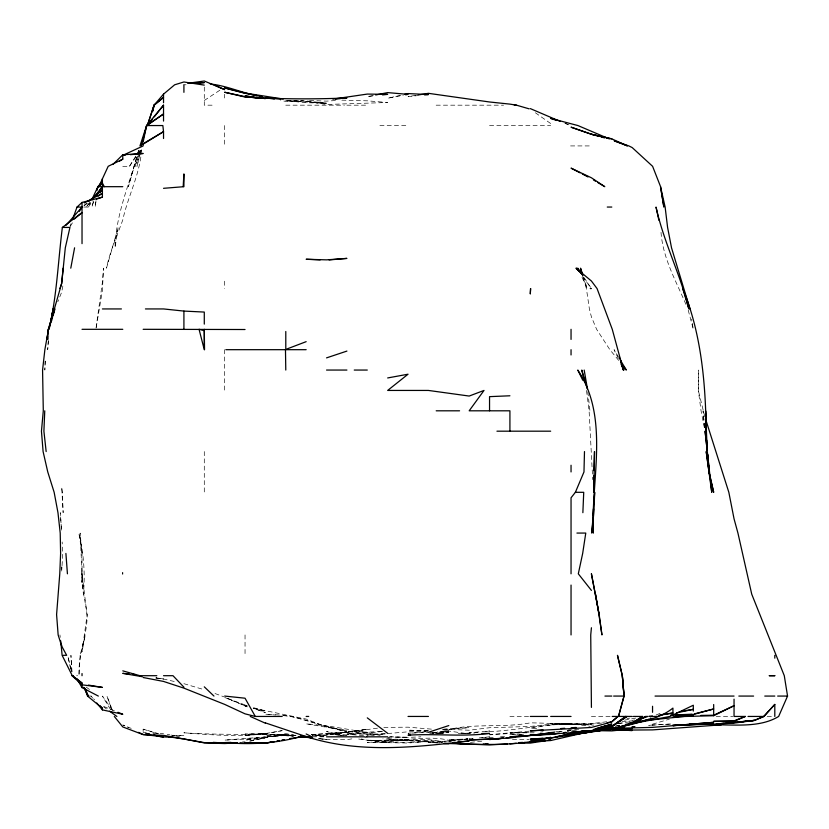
<?xml version="1.0" encoding="UTF-8"?>
<svg xmlns="http://www.w3.org/2000/svg" width="829" height="829" viewBox="0 0 829 829"><rect width="100%" height="100%" fill="white"/><g stroke="black" fill="none" stroke-linecap="round" stroke-linejoin="round"><path stroke-width="0.62" stroke-dasharray="4.14 3.11" d="M61.957 566.912L61.657 571.803L61.657 566.912M62.03 565.689L62.776 553.44L62.165 541.979M48.3 340.771L47.688 349.683L48.393 340.771M62.869 286.015L61.657 292.222L57.823 301.766M48.496 339.496L48.787 335.672M96.06 328.035L102.413 282.181L103.511 268.181L102.413 290.399L95.884 329.31M141.604 149.748C140.049 174.297 127.894 196.204 122.785 219.903C117.055 235.923 109.884 251.405 106.475 268.181L118.184 227.426L115.024 247.809C115.77 215.716 128.443 185.789 137.469 155.52L128.391 186.68L136.982 155.52M82.03 570.404C80.444 585.201 85.428 599.937 87.004 614.569L82.03 573.533L80.123 533.068L82.03 553.44L82.03 582.714L82.061 573.813L83.366 594.196C85.356 573.699 83.656 553.067 78.869 533.068L82.03 553.44M139.593 155.52L136.961 166.308L139.842 155.52M139.894 154.318L141.065 149.521M140.163 154.318L141.448 149.521M138.402 155.52L135.168 166.308L139.003 155.52M138.764 154.318L140.205 149.521M137.365 154.318L138.495 150.723M139.438 154.318L141.137 149.521M70.071 226.234L70.942 223.83M83.739 207.053L88.382 207.053L90.506 202.525M70.289 226.358L72.9 222.068M122.785 166.308L129.469 166.308L136.153 155.583M136.826 154.505L139.5 150.215M129.469 166.308L136.681 155.583M137.396 154.505L141.003 149.147M88.382 207.053L92.589 200.939M89.905 202.203L85.988 207.053L91.18 201.623M83.978 205.416L86.879 202.96M84.175 205.602L87.397 203.437M204.286 100.485L220.369 89.874M656.143 714.971L662.143 712.515M651.138 716.443L652.547 715.976M650.154 717.22L652.962 716.443M652.547 724.163L669.335 719.178M387.671 737.623L390.656 736.826L387.671 737.126M438.002 733.655L448.79 730.971L435.608 733.727M400.853 95.221L387.671 98.257L403.246 95.283M249.83 741.281L269.415 736.826L249.83 740.867M373.288 95.449L367.288 96.63L374.936 95.77M635.719 718.09L623.263 720.391M615.398 726.173L620.185 725.22M282.192 730.66L265.415 733.8L245.042 734.069L265.415 733.541L281.964 730.65M615.615 726.183L620.714 725.24M485.721 731.624L489.545 730.929L469.173 732.795L480.633 732.183M627.076 718.577L629.625 718.152M351.838 738.857L346.916 739.675L326.543 739.665L318.896 738.598M415.681 95.366L408.044 96.599L418.231 95.573M438.603 733.706L448.79 732.173L437.329 731.365M618.165 723.396L629.625 721.831M569.772 730.795L567.223 731.126L569.772 730.898M632.175 720.328L634.724 720.007M481.908 737.758L489.545 736.826L479.359 737.851M606.704 721.769L591.419 723.624L571.046 723.385L550.674 724.204L530.301 726.453L489.545 727.727L469.173 730.225L443.702 729.157M293.228 736.017L285.787 735.427L266.005 736.826L285.787 734.546L268.948 736.826L285.787 733.706L293.425 734.556M534.114 732.815L509.918 732.826L529.026 732.194L489.545 734.846M540.487 732.08L543.026 731.779M550.674 732.67L554.487 732.225M562.135 731.333L559.585 731.634L562.135 731.447M383.848 727.416L408.044 727.168L432.241 729.209M377.475 728.163L326.543 735.147L312.533 735.976M432.241 732.877L448.79 731.043L467.898 733.738M470.447 742.369L484.447 740.898M618.165 723.551L624.538 722.888M648.879 715.945L652.547 715.572M472.986 738.504L469.173 738.888L472.986 738.639M529.026 731.178L489.545 734.629M554.487 731.903L550.674 732.276L554.487 731.997M555.762 731.779L562.135 731.168M572.321 730.504L578.683 729.903M382.573 731.541L367.288 732.929L346.916 733.51L367.288 732.515L380.946 735.675M387.671 733.541L408.044 731.82L428.417 731.572L408.044 733.292L428.417 732.318M311.258 734.67L346.916 732.339L367.288 729.147L346.916 732.339L326.543 734.411L346.916 732.183L326.543 734.971L312.533 735.24M385.122 733.738L367.288 735.095L385.122 734.069M461.525 733.717L469.173 733.126L456.437 733.675M311.258 734.618L346.916 732.349L326.543 733.396L346.916 735.002L367.288 732.515L326.543 725.769L306.16 723.821L346.916 730.691L326.543 726.608L346.916 731.976L291.466 716.443L280.699 715.075M500.457 736.826L507.555 736.297M266.503 736.826L285.787 735.427M489.545 731.717C523.545 729.779 557.171 721.157 591.419 724.608L550.674 724.691L571.046 723.893L550.674 723.665L593.968 725.116M493.182 737.323L485.721 737.82M335.455 100.547L326.543 101.128L307.435 100.433M341.817 100.143L367.288 100.827L387.671 102.506L326.543 104.464L301.072 100.485M601.616 723.095C577.854 725.396 554.073 723.126 530.301 722.847C503.369 728.017 475.649 723.168 448.79 729.479L469.173 727.644L448.79 728.587L441.152 729.707L448.79 730.173L441.152 729.727M648.734 716.712L652.547 716.474L648.703 716.443M621.988 721.531L632.175 720.909M432.241 733.105L448.79 732.173M364.149 736.826L367.288 736.649L363.216 736.826M381.299 731.427L367.288 732.183L346.916 731.157L377.008 735.862M387.671 738.245L408.044 737.209L390.915 736.826L408.044 737.416L420.852 736.826M242.493 741.934L245.042 741.831M509.918 734.722L523.928 734.297L511.192 734.691M467.898 739.344L448.79 739.696L467.898 738.94C439.629 743.706 411.163 740.007 382.884 738.826M298.523 100.506L285.787 100.703L306.16 102.703L326.543 103.21L285.787 100.672L306.16 100.858L326.543 103.324L306.16 101.459L285.787 101.376L280.699 100.516M466.623 733.665L474.261 733.572M385.122 733.945L346.916 734.183L367.288 736.038M183.914 84.796L186.048 84.796M212.069 105.179L204.286 105.179L204.286 87.097M285.787 105.179L344.408 105.179M346.916 105.179L367.288 105.179M436.168 105.179L503.555 105.179M379.9 125.552L408.044 125.552M489.545 125.552L550.674 125.552M570.59 145.925L591.419 145.925M76.662 675.697L77.511 675.697M87.511 696.07L91.066 696.07L94.558 699.831M509.918 716.443L529.026 716.443M591.419 716.443L611.802 716.443M716.225 716.443L732.774 716.443M767.219 716.443L773.54 716.443M578.683 729.758L568.497 729.707M312.367 736.826L325.269 736.826M512.467 739.541L529.026 739.541M172.453 735.468L183.914 735.478L172.453 735.271M145.707 733.271L163.531 733.541M364.739 737.53L367.288 737.613M295.974 735.323C258.627 733.561 221.27 735.354 183.914 732.795C210.991 734.826 238.369 737.23 265.415 733.675L245.042 735.313L265.415 734.038L293.445 736.359M536.664 728.515L530.301 728.152L550.674 724.981L571.046 723.821L590.144 726.297M312.533 735.727L325.269 736.442M279.425 715.002L265.415 714.163L275.601 715.012M429.691 733.406L433.515 733.665M312.533 734.753L326.543 735.748M437.329 742.95L428.417 742.287L442.427 742.649L387.671 739.779C409.08 740.981 430.251 734.836 451.339 740.919M283.238 715.645C298.212 716.805 312.398 722.38 326.543 727.012L306.16 719.064L253.425 708.215L265.415 712.639L253.425 708.256L265.415 711.137L252.234 707.292M428.417 742.059L439.878 743.033M155.893 678.246L163.531 679.024L176.722 682.039M429.691 732.442L441.152 733.624M442.427 741.914C414.573 737.655 386.127 743.914 358.377 738.95M318.896 738.67L326.543 739.478L318.896 738.484M446.251 742.017L428.417 739.582L367.288 740.473L387.671 742.276L367.288 740.266L361.206 738.94M346.916 735.779L326.543 733.023L340.926 735.706M434.79 732.463L443.702 733.696M155.893 677.78L163.531 679.024L156.142 677.697M167.251 734.297L169.738 734.805M170.971 735.054L174.691 735.81M175.935 736.069L179.644 736.826M158.743 733.706L143.158 729.168L143.158 732.39L149.147 733.696M143.158 732.39L147.904 733.572M343.32 735.883L326.543 731.489L342.47 735.82M247.436 705.894L245.042 705.199L247.436 706.07M183.914 683.687L204.286 689.738M143.158 729.168L157.541 733.603M565.057 123.438L569.844 125.127L565.057 123.262M215.012 693.531L223.83 696.785M245.042 704.919L224.659 697.448L245.042 705.831L228.058 698.598M131.179 728.38L122.785 724.981L128.443 727.613M114.392 710.826L102.413 705.945L106.537 708.94M535.389 112.775L550.674 123.531M86.112 687.034L90.185 690.039M91.066 696.07L92.682 698.049M618.683 360.408L609.864 349.683L596.631 329.31L591.419 316.916L589.388 308.937L586.393 288.554L582.932 276.575M582.538 276.337L590.642 287.539M112.537 710.329L102.413 696.07L110.837 710.007M584.227 277.829L590.662 287.487M618.589 357.195L614.071 349.683L618.444 358.739M581.999 277.238L587.264 288.554L583.689 277.767M685.915 304.409C675.936 280.689 662.454 257.539 660.951 231.25M111.977 709.251L106.941 696.07L111.718 709.251M704.816 416.8L698.329 390.438L698.319 370.055L698.329 390.438L701.054 410.811L704.567 428.79M688.215 310.129L693.303 329.31L691.624 319.124M70.911 669.697L67.957 656.516L70.921 669.697M59.937 634.941L60.258 637.325M586.497 390.438L589.098 410.811L592.704 479.576M587.823 391.713L589.947 410.811M704.671 427.37L703.085 410.811L704.577 429.909M72.009 671.873L70.921 655.314L71.781 671.873M61.491 530.104L60.341 512.685L61.491 530.519M245.042 634.941L245.042 655.314M224.659 94.288L224.659 97.998M224.659 125.552L224.659 145.925M224.659 281.207L224.659 288.554M224.659 349.683L224.659 390.438M204.286 451.567L204.286 492.312M45.17 361.143L44.828 370.055L45.263 361.143M80.133 655.314L79.045 675.697C77.905 654.744 87.387 635.449 87.159 614.569L82.03 651.708L85.294 634.941L80.133 655.314M122.785 572.456L122.785 574.217L122.785 572.456M96.029 200.691L95.148 207.053L96.029 200.691M138.702 150.723L137.759 154.318L138.733 150.723M93.646 201.064L91.864 207.053L93.656 201.064M571.046 730.297L567.223 730.743L571.046 730.297M265.415 737.758L245.042 740.09L265.415 737.789M265.415 736.919L245.042 739.085L224.659 740.11L265.415 736.919M408.044 739.8L387.671 741.851L367.288 740.121L387.671 740.939L408.044 739.8M467.898 738.919L448.79 740.805L467.898 739.012M652.547 725.012L648.734 725.365L671.656 723.976L652.547 725.012M428.417 741.478L408.044 743.002L367.288 742.39L408.044 742.577L428.417 741.478M285.787 734.784L265.415 735.168L285.787 734.805L295.974 735.675L285.787 734.805M428.417 730.691L408.044 730.183L428.417 730.712M451.339 741.8L448.79 741.696L451.339 741.872M247.436 706.847L245.042 706.298L247.436 706.868M62.393 492.312L61.657 487.037L63.149 512.685L62.393 492.312"/><path stroke-width="1.24" d="M593.367 508.871L593.336 533.068C590.725 479.307 609.833 418.065 577.782 370.055L582.797 380.252M593.927 475.763L593.802 492.312L594.507 451.567L593.989 470.665M584.486 451.567L583.979 471.939L575.378 492.312L571.046 497.794L571.046 573.813M44.756 410.811L43.906 431.184L46.155 451.567M582.87 512.685L583.73 492.312L575.378 492.312M183.178 186.68L183.914 173.924L183.914 186.68L163.531 188.318M593.626 508.871L593.181 515.234M593.947 503.773L594.673 492.312L593.854 512.685L591.74 533.068L592.87 519.058M591.419 627.75L590.735 634.941L591.419 707.396M49.066 329.31C56.859 295.735 58.082 261.394 62.362 227.426L69.947 227.426L65.304 247.809L61.657 283.518L48.517 329.31L44.87 349.683L42.569 370.055L43.295 410.811L41.45 431.184L43.098 451.567L47.761 471.939L54.154 492.312L57.968 512.685L60.216 533.068L60.61 553.44L59.771 573.813L56.59 614.569L58.144 634.941L61.657 646.06L66.662 655.314L63.232 655.314M63.139 268.181L61.657 283.435L59.875 288.554M47.098 339.496L48.32 329.31L54.517 308.937L51.585 320.916M47.077 339.496L48.32 329.31M70.776 268.181L74.589 247.809M143.158 141.894L146.609 125.552L163.531 105.179L163.531 121.086M152.743 118.765L147.344 125.552L154.059 105.179L163.531 97.376L154.09 105.179L152.754 111.169L154.059 105.179L163.531 94.133L174.65 84.796L183.914 81.978L204.286 85.118M139.956 145.925L146.609 125.552L163.531 113.987L146.681 125.552L141.282 145.925M624.061 696.07L618.496 716.443L623.988 696.07L622.32 675.697L617.47 655.314L622.341 675.697L624.061 696.07L622.32 675.697M53.294 314.927L54.952 308.937M104.34 186.68L102.413 183.23L97.977 186.68L96.858 190.276L97.967 186.68L102.413 181.199L99.407 185.769M147.344 125.552L154.09 105.179M72.683 219.043L77.035 207.053L82.03 202.442L102.413 197.136L102.413 178.826L108.195 166.308L122.785 159.137L122.785 154.764L143.158 153.479L130.422 154.66M705.997 420.396L728.836 492.312L734.048 518.84L737.934 533.068L751.737 594.196L784.286 675.697L787.55 696.07L778.649 716.443C760.1 727.872 734.732 724.639 713.676 724.805M99.325 185.561L102.413 178.826M92.092 199.136L97.926 186.68L102.413 183.23M79.418 211.343L82.03 207.053L77.035 207.053M96.796 194.825L98.195 192.794M99.604 190.753L102.413 186.68L93.812 197.354M154.287 116.816L163.531 105.179M65.792 225.488L82.03 207.053M730.235 722.867L754.431 720.453L763.903 716.443L774.804 704.422L774.804 716.443M774.804 704.422L763.737 716.443L754.431 720.38L734.048 723.126L716.225 723.997L723.862 723.354M99.812 192.566L102.413 189.851L88.827 201.323M112.848 164.525L122.785 154.764M74.061 219.208L82.03 212.618L62.362 227.426M611.802 726.556L625.729 716.443L611.802 726.556L599.066 727.966L611.802 726.598L626.921 716.443L611.802 726.556L599.066 727.903M98.123 196.204L102.413 193.302L84.299 202.908M633.294 716.443L642.496 716.443L632.175 723.24L611.802 728.971L573.595 733.8L591.419 731.955L550.674 738.048L530.301 739.167L543.026 738.235M628.579 723.562L632.175 722.847L645.812 716.443L647.615 716.443L628.579 723.686L632.175 723.023L642.496 716.443M143.158 144.163L163.531 131.645L162.847 125.552L146.609 125.552M119.583 161.095L122.785 159.137M625.802 724.308C642.402 721.603 659.345 718.898 672.93 708.09L672.93 713.956M672.93 716.795L713.676 715.717L734.048 705.728L714.805 714.681M632.175 723.106L645.812 716.443M734.048 699.158L734.048 716.443L745.323 716.443L734.048 721.354L713.676 721.334L734.048 720.805M640.465 720.598L632.175 723.821L611.802 729.105L597.792 730.442M735.178 720.37L745.323 716.443M306.16 341.662L285.787 349.413L285.787 331.496M640.568 720.784L632.175 723.821L611.802 728.919L632.175 724.277L652.547 718.339M96.413 199.188L102.413 197.136M326.543 357.879L346.916 351.081M428.417 732.287L448.79 725.572M635.77 721.862L639.366 720.702M596.217 728.546L611.802 724.038L591.419 730.95L571.046 732.37L577.419 731.603M635.77 722.639L648.952 719.261M694.495 713.852L713.676 708.971L693.303 714.494L670.516 715.282L672.93 715.012M593.823 729.333L611.802 724.909L601.015 726.981M574.642 734.131L571.046 734.991L591.419 731.769L571.046 734.629L590.227 730.784M303.663 735.644C278.119 743.499 251.187 744.877 224.659 742.577L231.032 742.39M607.004 722.784L611.802 721.655L617.916 716.443L611.802 721.966L591.419 727.447L530.301 730.898L543.026 729.914M404.448 94.402L408.044 93.573L428.417 94.558L424.593 94.941M556.456 736.826L571.046 733.53L590.144 730.732M585.429 732.546L550.674 740.546L530.301 741.748L543.026 740.66M587.823 732.038L590.227 731.53M676.516 712.847L693.303 709.355L681.842 711.209M550.674 738.048L571.046 733.53L590.144 730.795L568.497 734.39M375.682 94.972L387.671 92.61L408.044 94.371L405.65 94.827M300.243 736.131L302.606 735.675M387.671 377.951L408.044 374.211L387.671 390.438L428.417 390.438L469.173 396.055L484.012 390.438L469.173 410.811L509.918 410.811L509.918 431.184M658.92 715.375L672.93 713.013L660.195 714.867M609.253 729.054L591.419 732.048L573.595 733.872M515.12 736.826L506.104 737.976M635.998 722.94L669.977 716.443L693.303 705.23L693.303 711.106M418.231 94.962L428.417 93.325L489.545 101.988L509.918 104.122L516.488 105.179L529.14 108.848M601.616 729.997L571.046 734.245M607.978 729.043L604.154 729.603L609.253 729.168L587.606 732.256M545.575 740.774L530.301 743.095L518.84 743.116M548.124 740.39L550.674 740.007L548.124 740.224M518.913 736.266L522.705 735.717M289.549 738.598L306.16 736.349M187.727 83.304L204.286 81.004L224.659 89.646L213.975 84.796M559.585 733.209L550.674 734.432L530.301 735.136L535.389 734.909M563.409 732.681L565.958 732.339M585.056 730.805L571.046 732.732L509.918 736.826L530.301 735.478L550.674 732.857L509.918 737.934L469.173 739.996L492.094 739.074M332.906 99.117L367.288 94.081L387.671 94.351L382.573 94.92M558.311 733.261L537.938 734.795M581.233 731.147L585.056 730.691M652.547 719.81L693.303 715.448L677.998 716.443M648.734 720.235L651.273 719.955M600.341 729.893L597.792 730.173L604.154 730.007M737.872 722.163L754.431 720.38L713.676 724.359L689.479 724.131M335.455 99.107L340.553 98.599M344.367 98.216L346.916 97.967C315.538 99.262 284.026 99.117 252.679 97.615M452.613 742.566L455.162 742.318M457.712 742.069L469.173 740.95C415.422 747.364 359.392 753.634 306.865 736.826L265.415 722.888M597.792 730.266L601.616 729.903M125.334 155.127L122.785 155.365L143.158 145.925L143.158 143.718L163.531 131.645L163.531 138.505M410.593 734.95L408.044 735.188C435.204 733.458 462.489 736.991 489.545 733.427L481.908 733.499M593.968 731.085L611.802 729.437L605.429 729.789M509.918 743.831L516.291 743.25M518.84 743.012L525.203 742.421M503.555 738.256L489.545 739.52L503.555 738.235L494.644 738.877M329.082 259.933L346.916 258.399L326.543 259.85L306.16 259.259L320.17 259.871M716.225 723.924L734.048 722.525M560.86 728.556L564.684 728.266M624.538 727.468L611.802 728.401L652.547 727.375L713.676 722.328L672.93 725.644L713.676 723.437L697.116 724.049M546.85 737.955L550.674 737.675L530.301 741.24L550.674 737.354C515.959 747.198 479.328 744.193 443.702 743.416L448.79 743.8M571.046 727.789L576.145 727.447M721.313 724.826L652.547 729.893L613.077 730.173M191.551 83.377L204.286 82.599L192.825 83.294M237.395 742.805L224.659 743.551L204.286 742.908L183.914 739.002M518.84 742.618L522.653 742.401M599.066 730.142L602.88 729.924M620.714 729.354L625.802 729.074M628.351 728.94L632.175 728.732L611.802 730.909L599.066 730.691M581.233 732.587L583.782 732.453M507.369 743.965L489.545 744.888L465.349 744.027M678.018 716.225L686.93 715.831M509.918 395.785L489.545 396.645L489.545 410.811M675.469 714.909L692.028 714.204M683.117 724.753L713.676 724.121L683.117 724.94M700.94 715.417L713.676 715.209M678.018 716.37L693.303 716.142L688.205 715.821M693.303 724.183L709.852 724.131M672.93 724.971L678.018 724.96M514.301 105.179L516.488 105.179M97.926 186.68L122.785 186.68M607.263 207.053L611.802 207.053M590.269 288.554L591.419 288.554M102.413 308.937L121.417 308.937M145.427 308.937L163.531 308.937L183.914 311.082L204.286 312.067L204.286 324.118M82.03 329.31L122.785 329.31M143.158 329.31L245.042 329.517M225.83 349.683L306.16 349.683M326.543 370.055L346.916 370.055M354.242 370.055L367.288 370.055M436.199 410.811L459.567 410.811M496.944 431.184L550.674 431.184M576.932 533.068L585.771 533.068L582.673 553.44L578.31 573.813L591.419 590.403M73.439 675.697L71.978 675.697L82.03 684.827L102.413 687.396L88.402 685.075M156.816 675.697L139.925 675.697L122.785 670.858M163.531 675.697L172.981 675.697L183.914 687.168M604.942 696.07L611.802 696.07M613.636 696.07L623.574 696.07M655.045 696.07L734.048 696.07M738.836 696.07L753.592 696.07M764.763 696.07L774.804 696.07M777.664 696.07L787.55 696.07M143.158 677.511L163.531 681.428L183.914 688.143L224.659 704.391L245.042 713.842L255.291 716.443L282.161 716.443M306.16 716.443L308.709 716.443M408.044 716.443L428.417 716.443M530.301 716.443L547.451 716.443M550.674 716.443L571.046 716.443M612.216 716.443L632.175 716.443M653.418 716.443L658.682 716.443M748.027 716.443L763.903 716.443M326.543 736.826L364.2 736.826M367.288 736.826L387.671 736.826M172.453 737.261L160.94 736.826L153.821 735.043M298.544 736.826L306.16 736.981M614.341 729.914L632.175 730.515L615.615 729.924M172.598 736.971L168.836 736.826L182.649 738.815M483.172 744.007L488.271 744.224M485.721 744.048L488.271 744.204M213.198 742.369L224.659 743.043L204.286 742.608L163.531 735.344L143.158 734.649L122.785 726.929L114.319 716.443M250.13 97.428L245.042 97.045L224.659 92.257L245.042 96.651L265.415 98.568L245.042 95.915L259.042 98.288M280.699 99.034L265.415 97.843L274.326 99.055M299.435 736.525L312.533 737.997M210.265 83.978C227.84 85.801 244.192 94.05 261.819 96.465M129.148 673.987L122.785 673.345L142.132 676.702M132.972 674.36L135.521 674.619M224.659 696.07L245.042 698.205L255.291 716.443M283.238 99.045L245.042 93.066L224.659 87.936L245.042 93.325M246.234 93.553L248.638 94.019M251.032 94.485L257.021 95.636M259.425 96.102L261.819 96.568M96.734 702.982L102.413 709.893L122.785 714.246L117.987 712.298M158.743 735.779L163.531 736.826L143.158 734.463L138.63 732.359M611.802 138.868L591.419 134.236L571.046 127.179L591.419 134.267L611.802 138.868L627.418 145.925L614.206 140.837L628.859 145.925L632.175 147.562L652.599 166.308L660.578 186.68L663.853 207.053L660.516 186.68L665.127 207.053L667.594 227.426L671.521 247.809L689.956 308.937M204.286 330.636L199.053 329.31L204.286 349.683L204.286 329.31L204.535 349.683M591.419 134.267L598.611 136.257M601.015 136.92L604.61 137.915M556.663 120.485L550.674 118.371L577.917 125.552L609.398 138.951M560.259 121.428L530.301 108.599M250.244 716.443L265.415 723.23M306.16 733.966L312.025 736.826M76.983 678.941L82.03 687.614L98.34 696.07M580.103 172.846L571.046 168.132L591.419 177.779L604.797 186.68L597.595 182.401M582.362 174.017L588.03 176.96M593.481 179.955L595.543 181.178M109.635 711.189L116.868 716.443M60.724 640.9L62.123 655.314L72.268 675.697L82.03 683.023L82.03 687.614M72.268 675.697L82.03 683.023M367.288 717.862L387.671 733.323M285.477 349.683L285.787 370.055M102.413 709.893L102.413 708.287L87.511 696.07L84.558 688.008M204.286 686.837L213.965 696.07M582.352 274.42L576 268.181L591.419 281.01L597.056 288.554L612.268 329.31L623.346 370.055L620.662 361.672M582.735 274.42L576.642 268.181L578.114 270.223M99.791 705.469L102.413 708.287M624.04 367.164L626.33 370.055L620.527 360.408M581.367 273.539L577.792 268.181L579.367 271.58M83.739 687.303L88.278 696.07L85.397 689.158M621.19 364.397L623.926 370.055L619.74 358.076M582.891 275.373L580.507 268.181L582.58 275.373M587.108 388.034L581.803 370.055L584.29 380.843M658.879 220.234L656.029 207.053C663.656 242.068 680.34 274.212 688.847 308.937L682.754 288.554C701.614 334.242 705.728 384.801 706.204 433.733M599.17 614.569L591.419 573.813L599.17 614.569L601.947 634.941L598.921 614.569M584.186 370.055L587.46 389.164M595.626 594.196L598.714 613.294M61.273 643.594L61.657 646.06M706.805 446.468L707.334 450.292L706.733 440.106M707.541 457.929L709.323 471.939L707.593 454.105M707.541 454.105L708.94 471.939L713.676 492.312L709.013 471.939L706.204 451.567L711.748 492.312L705.075 431.184L707.199 450.292L705.583 410.811L705.759 417.174M65.905 553.44L67.429 573.813M706.308 433.733L705.894 422.272M774.804 655.314L774.804 658.164M713.676 704.526L713.676 715.717M652.547 706.277L652.547 712.298M571.046 329.31L571.046 339.413M571.046 349.683L571.046 354.957M571.046 465.245L571.046 471.939M571.046 585.067L571.046 634.941M183.914 84.796L183.914 92.34M183.914 311.082L183.914 329.31M163.531 94.133L163.531 102.734M82.03 202.442L82.03 243.643M82.03 673.562L82.03 675.697M530.591 288.554L530.301 293.767L530.591 288.554M53.16 308.937L49.999 325.714L53.16 308.937M274.326 741.603L265.415 743.157L245.042 742.96L265.415 743.157L274.326 741.582M279.425 740.722L276.876 741.157L279.425 740.711M284.513 739.831L281.964 740.276L284.513 739.831M611.802 727.686L591.419 730.618L611.802 727.686M634.724 726.67L632.175 726.909L634.724 726.67M774.804 675.697L769.322 675.697L774.804 675.697M237.395 743.116L224.659 742.639L237.395 743.095M245.042 743.406L239.944 743.219L245.042 743.406M469.173 744.162L452.613 743.167L469.173 744.162M312.533 737.655L306.16 736.826L312.533 737.706"/></g></svg>
